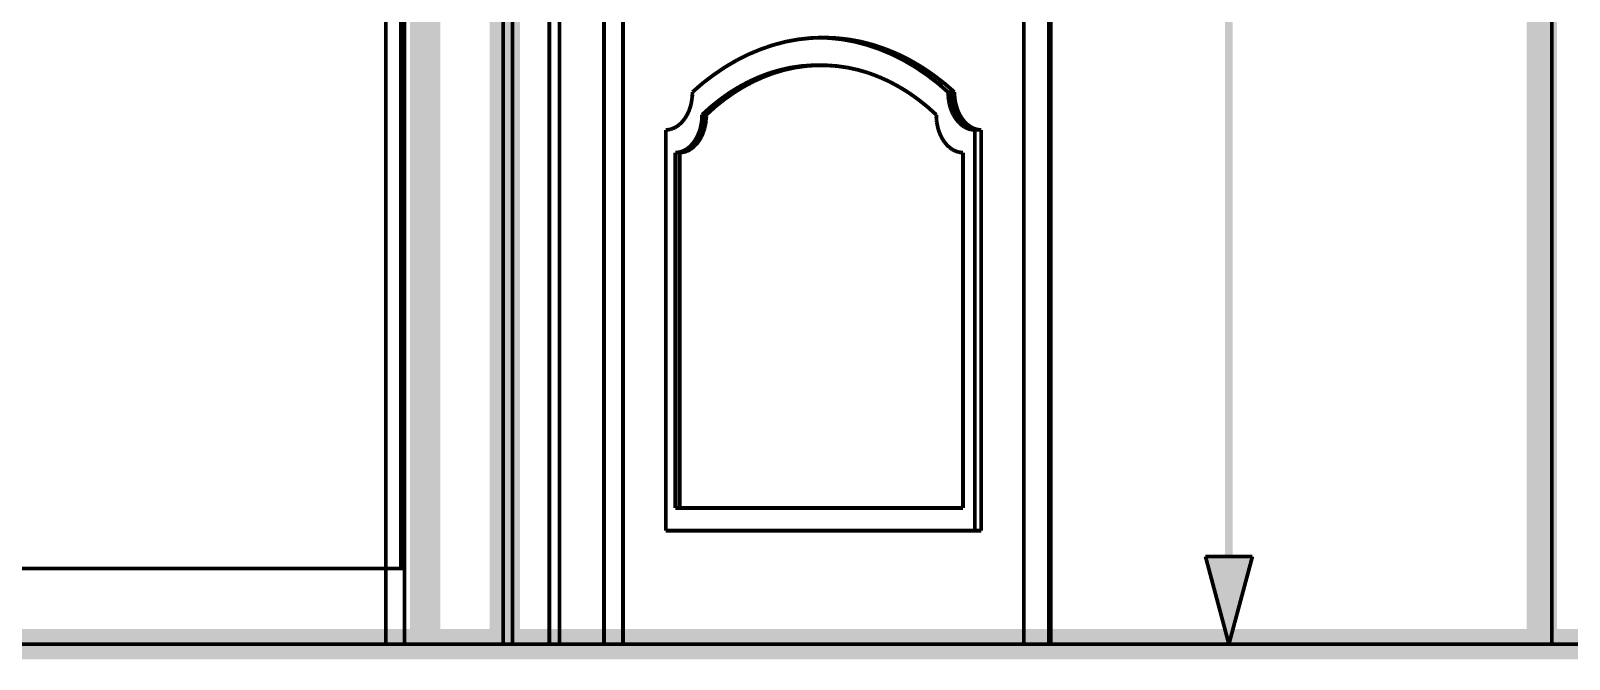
# Model space of a CAD drawing. Extents: x -27.1 to 14.4, y -13.6 to 27.5.
# Drawn here: x -17.638 to -15.603, y 20.487 to 21.318 of the extents above; entities that cross this region are included whole.
import ezdxf

# ---------------------------------------------------------------- set-up
doc = ezdxf.new("R2010")
doc.units = 0
doc.header["$MEASUREMENT"] = 0
for name, color, linetype, lineweight, plot in [('CLOSET', 7, 'Continuous', 0, False), ('COTAS', 7, 'Continuous', 0, False), ('MOBILIARIO', 7, 'Continuous', 0, False), ('MUROS_EXTERIORES', 7, 'Continuous', 0, False)]:
    doc.layers.add(name, color=color, linetype=linetype, lineweight=lineweight, plot=plot)

# ---------------------------------------------------------------- blocks, each defined once
blk = doc.blocks.new('DIM_18', base_point=(-16.0535, 22.9071))
at = {"color": 251, "linetype": 'Continuous', "const_width": 0.01}
for points in [[(-16.0535, 20.623), (-16.0535, 21.3664)], [(-15.941, 20.5071), (-16.166, 20.5071)]]:
    blk.add_lwpolyline(points, dxfattribs=at)
at = {"color": 7, "linetype": 'Continuous', "const_width": 0.005}
for points in [[(-16.0535, 20.5071), (-16.0845, 20.623)], [(-16.0845, 20.623), (-16.0224, 20.623)], [(-16.0535, 20.5071), (-16.0224, 20.623)]]:
    blk.add_lwpolyline(points, dxfattribs=at)
at = {"color": 7}
blk.add_solid([(-16.0535, 20.5071), (-16.0845, 20.623), (-16.0224, 20.623)], dxfattribs=at)

msp = doc.modelspace()

# ---------------------------------------------------------------- linework, layer by layer
at = {"layer": 'CLOSET', "color": 5, "linetype": 'Continuous', "const_width": 0.04}
msp.add_lwpolyline([(-12.706, 20.5071), (-20.3308, 20.5071)], dxfattribs=at)
at = {"layer": 'MOBILIARIO', "color": 7, "linetype": 'Continuous', "const_width": 0.005}
for points in [[(-17.1684, 20.6071), (-17.1684, 22.0071)], [(-17.1684, 20.6071), (-17.1684, 22.0071)], [(-17.1487, 20.6071), (-17.1487, 21.3771)], [(-17.1437, 20.6271), (-17.1437, 21.3571)], [(-17.1437, 20.6271), (-17.1437, 21.3571)], [(-17.1437, 20.6071), (-17.1437, 20.6271)], [(-17.1437, 20.6071), (-17.1437, 20.6271)], [(-17.6884, 20.6071), (-17.1684, 20.6071)], [(-17.1684, 20.5071), (-17.1684, 20.6071)], [(-17.1684, 20.5071), (-17.1684, 20.6071)], [(-17.1684, 20.6071), (-17.1487, 20.6071)], [(-17.1487, 20.6071), (-17.1437, 20.6071)], [(-17.1437, 20.5071), (-17.1437, 20.6071)], [(-17.1437, 20.5071), (-17.1437, 20.6071)], [(-17.6884, 20.5071), (-17.1684, 20.5071)], [(-17.1684, 20.5071), (-17.1437, 20.5071)]]:
    msp.add_lwpolyline(points, dxfattribs=at)
at = {"layer": 'MUROS_EXTERIORES', "color": 7, "linetype": 'Continuous', "const_width": 0.005}
for points in [[(-17.0134, 20.5071), (-17.0134, 26.0467)], [(-15.6265, 25.8816), (-15.6265, 20.5071)], [(-15.6265, 25.8816), (-15.6265, 20.5071)], [(-17.001, 20.5071), (-17.001, 22.9071)], [(-16.2892, 22.9071), (-16.2892, 20.5071)], [(-16.9522, 22.6897), (-16.9522, 20.5071)], [(-16.9387, 22.6897), (-16.9387, 20.5071)], [(-16.2916, 20.5071), (-16.2916, 22.6897)], [(-16.8803, 20.5071), (-16.8803, 22.6071)], [(-16.8797, 20.5071), (-16.8797, 22.6071)], [(-16.8549, 20.5071), (-16.8549, 22.6071)], [(-16.3246, 22.6071), (-16.3246, 20.5071)], [(-16.6395, 21.3038), (-16.6558, 21.2995)], [(-16.623, 21.3068), (-16.6395, 21.3038)], [(-16.6064, 21.3086), (-16.623, 21.3068)], [(-16.5897, 21.3093), (-16.6064, 21.3086)], [(-16.594, 21.3091), (-16.5816, 21.3086)], [(-16.5731, 21.3086), (-16.5897, 21.3093)], [(-16.5816, 21.3086), (-16.5731, 21.3086)], [(-16.5816, 21.3086), (-16.565, 21.3068)], [(-16.5565, 21.3068), (-16.5731, 21.3086)], [(-16.565, 21.3068), (-16.5565, 21.3068)], [(-16.565, 21.3068), (-16.5485, 21.3038)], [(-16.54, 21.3038), (-16.5565, 21.3068)], [(-16.5485, 21.3038), (-16.54, 21.3038)], [(-16.5485, 21.3038), (-16.5321, 21.2995)], [(-16.5236, 21.2995), (-16.54, 21.3038)], [(-16.688, 21.2874), (-16.7037, 21.2796)], [(-16.672, 21.294), (-16.688, 21.2874)], [(-16.6558, 21.2995), (-16.672, 21.294)], [(-16.5321, 21.2995), (-16.5236, 21.2995)], [(-16.5321, 21.2995), (-16.5159, 21.294)], [(-16.5075, 21.294), (-16.5236, 21.2995)], [(-16.5159, 21.294), (-16.5075, 21.294)], [(-16.5159, 21.294), (-16.5, 21.2874)], [(-16.4915, 21.2874), (-16.5075, 21.294)], [(-16.5, 21.2874), (-16.4915, 21.2874)], [(-16.5, 21.2874), (-16.4843, 21.2796)], [(-16.4758, 21.2796), (-16.4915, 21.2874)], [(-16.7341, 21.2605), (-16.7488, 21.2494)], [(-16.7191, 21.2706), (-16.7341, 21.2605)], [(-16.7037, 21.2796), (-16.7191, 21.2706)], [(-16.6743, 21.2573), (-16.6608, 21.2624)], [(-16.6687, 21.2573), (-16.6551, 21.2624)], [(-16.6608, 21.2624), (-16.647, 21.2664)], [(-16.6608, 21.2624), (-16.6551, 21.2624)], [(-16.6551, 21.2624), (-16.6414, 21.2664)], [(-16.647, 21.2664), (-16.6332, 21.2695)], [(-16.647, 21.2664), (-16.6414, 21.2664)], [(-16.6414, 21.2664), (-16.6275, 21.2695)], [(-16.6332, 21.2695), (-16.6192, 21.2715)], [(-16.6332, 21.2695), (-16.6275, 21.2695)], [(-16.6275, 21.2695), (-16.6136, 21.2715)], [(-16.6192, 21.2715), (-16.6052, 21.2725)], [(-16.6192, 21.2715), (-16.6136, 21.2715)], [(-16.6136, 21.2715), (-16.5996, 21.2725)], [(-16.6052, 21.2725), (-16.5996, 21.2725)], [(-16.5996, 21.2725), (-16.5912, 21.2725)], [(-16.5912, 21.2725), (-16.5856, 21.2725)], [(-16.5856, 21.2725), (-16.5716, 21.2715)], [(-16.5716, 21.2715), (-16.5576, 21.2695)], [(-16.5576, 21.2695), (-16.5437, 21.2664)], [(-16.5437, 21.2664), (-16.53, 21.2624)], [(-16.53, 21.2624), (-16.5165, 21.2573)], [(-16.4843, 21.2796), (-16.4758, 21.2796)], [(-16.4843, 21.2796), (-16.4689, 21.2706)], [(-16.4604, 21.2706), (-16.4758, 21.2796)], [(-16.4689, 21.2706), (-16.4604, 21.2706)], [(-16.4689, 21.2706), (-16.4538, 21.2605)], [(-16.4454, 21.2605), (-16.4604, 21.2706)], [(-16.4538, 21.2605), (-16.4454, 21.2605)], [(-16.4538, 21.2605), (-16.4392, 21.2494)], [(-16.4307, 21.2494), (-16.4454, 21.2605)], [(-16.7488, 21.2494), (-16.763, 21.2371)], [(-16.7137, 21.2364), (-16.7008, 21.2443)], [(-16.708, 21.2364), (-16.6952, 21.2443)], [(-16.7008, 21.2443), (-16.6877, 21.2513)], [(-16.7008, 21.2443), (-16.6952, 21.2443)], [(-16.6952, 21.2443), (-16.682, 21.2513)], [(-16.6877, 21.2513), (-16.6743, 21.2573)], [(-16.6877, 21.2513), (-16.682, 21.2513)], [(-16.682, 21.2513), (-16.6687, 21.2573)], [(-16.6743, 21.2573), (-16.6687, 21.2573)], [(-16.5165, 21.2573), (-16.5031, 21.2513)], [(-16.5031, 21.2513), (-16.49, 21.2443)], [(-16.49, 21.2443), (-16.4771, 21.2364)], [(-16.4392, 21.2494), (-16.4307, 21.2494)], [(-16.4392, 21.2494), (-16.425, 21.2371)], [(-16.4165, 21.2371), (-16.4307, 21.2494)], [(-16.7653, 21.2192), (-16.766, 21.2168)], [(-16.7647, 21.2217), (-16.7653, 21.2192)], [(-16.7642, 21.2242), (-16.7647, 21.2217)], [(-16.7638, 21.2267), (-16.7642, 21.2242)], [(-16.7634, 21.2293), (-16.7638, 21.2267)], [(-16.7632, 21.2319), (-16.7634, 21.2293)], [(-16.763, 21.2345), (-16.7632, 21.2319)], [(-16.763, 21.2371), (-16.763, 21.2345)], [(-16.7384, 21.2178), (-16.7262, 21.2275)], [(-16.7328, 21.2178), (-16.7206, 21.2275)], [(-16.7262, 21.2275), (-16.7137, 21.2364)], [(-16.7262, 21.2275), (-16.7206, 21.2275)], [(-16.7206, 21.2275), (-16.708, 21.2364)], [(-16.7137, 21.2364), (-16.708, 21.2364)], [(-16.4771, 21.2364), (-16.4646, 21.2275)], [(-16.4646, 21.2275), (-16.4524, 21.2178)], [(-16.425, 21.2371), (-16.4165, 21.2371)], [(-16.425, 21.2371), (-16.4249, 21.2345)], [(-16.4249, 21.2345), (-16.4164, 21.2345)], [(-16.4249, 21.2345), (-16.4248, 21.2319)], [(-16.4248, 21.2319), (-16.4163, 21.2319)], [(-16.4248, 21.2319), (-16.4245, 21.2293)], [(-16.4245, 21.2293), (-16.4161, 21.2293)], [(-16.4245, 21.2293), (-16.4242, 21.2267)], [(-16.4242, 21.2267), (-16.4157, 21.2267)], [(-16.4242, 21.2267), (-16.4238, 21.2242)], [(-16.4238, 21.2242), (-16.4153, 21.2242)], [(-16.4238, 21.2242), (-16.4233, 21.2217)], [(-16.4233, 21.2217), (-16.4148, 21.2217)], [(-16.4233, 21.2217), (-16.4226, 21.2192)], [(-16.4226, 21.2192), (-16.4141, 21.2192)], [(-16.4226, 21.2192), (-16.4219, 21.2168)], [(-16.4164, 21.2345), (-16.4165, 21.2371)], [(-16.4163, 21.2319), (-16.4164, 21.2345)], [(-16.4161, 21.2293), (-16.4163, 21.2319)], [(-16.4157, 21.2267), (-16.4161, 21.2293)], [(-16.4153, 21.2242), (-16.4157, 21.2267)], [(-16.4148, 21.2217), (-16.4153, 21.2242)], [(-16.4141, 21.2192), (-16.4148, 21.2217)], [(-16.4134, 21.2168), (-16.4141, 21.2192)], [(-16.7761, 21.1983), (-16.7776, 21.1967)], [(-16.7747, 21.2), (-16.7761, 21.1983)], [(-16.7733, 21.2018), (-16.7747, 21.2)], [(-16.7721, 21.2037), (-16.7733, 21.2018)], [(-16.7709, 21.2057), (-16.7721, 21.2037)], [(-16.7697, 21.2077), (-16.7709, 21.2057)], [(-16.7687, 21.2099), (-16.7697, 21.2077)], [(-16.7677, 21.2121), (-16.7687, 21.2099)], [(-16.7668, 21.2144), (-16.7677, 21.2121)], [(-16.766, 21.2168), (-16.7668, 21.2144)], [(-16.751, 21.1967), (-16.7507, 21.1993)], [(-16.7507, 21.1993), (-16.7504, 21.2019)], [(-16.7507, 21.1993), (-16.745, 21.1993)], [(-16.7504, 21.2019), (-16.7503, 21.2045)], [(-16.7504, 21.2019), (-16.7448, 21.2019)], [(-16.7503, 21.2071), (-16.7384, 21.2178)], [(-16.7503, 21.2045), (-16.7503, 21.2071)], [(-16.7503, 21.2071), (-16.7446, 21.2071)], [(-16.7503, 21.2045), (-16.7446, 21.2045)], [(-16.7454, 21.1967), (-16.745, 21.1993)], [(-16.745, 21.1993), (-16.7448, 21.2019)], [(-16.7448, 21.2019), (-16.7446, 21.2045)], [(-16.7446, 21.2071), (-16.7328, 21.2178)], [(-16.7446, 21.2045), (-16.7446, 21.2071)], [(-16.7384, 21.2178), (-16.7328, 21.2178)], [(-16.4524, 21.2178), (-16.4405, 21.2071)], [(-16.4405, 21.2071), (-16.4405, 21.2045)], [(-16.4405, 21.2045), (-16.4403, 21.2019)], [(-16.4403, 21.2019), (-16.4401, 21.1993)], [(-16.4401, 21.1993), (-16.4398, 21.1967)], [(-16.4219, 21.2168), (-16.4134, 21.2168)], [(-16.4219, 21.2168), (-16.4211, 21.2144)], [(-16.4211, 21.2144), (-16.4126, 21.2144)], [(-16.4211, 21.2144), (-16.4202, 21.2121)], [(-16.4203, 21.2121), (-16.4118, 21.2121)], [(-16.4202, 21.2121), (-16.4193, 21.2099)], [(-16.4193, 21.2099), (-16.4108, 21.2099)], [(-16.4193, 21.2099), (-16.4182, 21.2077)], [(-16.4182, 21.2077), (-16.4097, 21.2077)], [(-16.4182, 21.2077), (-16.4171, 21.2057)], [(-16.4171, 21.2057), (-16.4086, 21.2057)], [(-16.4171, 21.2057), (-16.4159, 21.2037)], [(-16.4159, 21.2037), (-16.4074, 21.2037)], [(-16.4159, 21.2037), (-16.4146, 21.2018)], [(-16.4146, 21.2018), (-16.4061, 21.2018)], [(-16.4146, 21.2018), (-16.4133, 21.2)], [(-16.4126, 21.2144), (-16.4134, 21.2168)], [(-16.4133, 21.2), (-16.4048, 21.2)], [(-16.4133, 21.2), (-16.4119, 21.1983)], [(-16.4118, 21.2121), (-16.4126, 21.2144)], [(-16.4119, 21.1983), (-16.4034, 21.1983)], [(-16.4119, 21.1983), (-16.4104, 21.1967)], [(-16.4108, 21.2099), (-16.4118, 21.2121)], [(-16.4097, 21.2077), (-16.4108, 21.2099)], [(-16.4086, 21.2057), (-16.4097, 21.2077)], [(-16.4074, 21.2037), (-16.4086, 21.2057)], [(-16.4061, 21.2018), (-16.4074, 21.2037)], [(-16.4048, 21.2), (-16.4061, 21.2018)], [(-16.4034, 21.1983), (-16.4048, 21.2)], [(-16.4019, 21.1967), (-16.4034, 21.1983)], [(-16.7965, 21.1872), (-16.7983, 21.1871)], [(-16.7983, 21.1871), (-16.7983, 20.6571)], [(-16.7946, 21.1874), (-16.7965, 21.1872)], [(-16.7928, 21.1877), (-16.7946, 21.1874)], [(-16.791, 21.1882), (-16.7928, 21.1877)], [(-16.7892, 21.1888), (-16.791, 21.1882)], [(-16.7874, 21.1896), (-16.7892, 21.1888)], [(-16.7857, 21.1904), (-16.7874, 21.1896)], [(-16.784, 21.1914), (-16.7857, 21.1904)], [(-16.7823, 21.1926), (-16.784, 21.1914)], [(-16.7807, 21.1938), (-16.7823, 21.1926)], [(-16.7791, 21.1952), (-16.7807, 21.1938)], [(-16.7776, 21.1967), (-16.7791, 21.1952)], [(-16.757, 21.1777), (-16.756, 21.1799)], [(-16.756, 21.1799), (-16.755, 21.1821)], [(-16.756, 21.1799), (-16.7503, 21.1799)], [(-16.755, 21.1821), (-16.7541, 21.1844)], [(-16.755, 21.1821), (-16.7493, 21.1821)], [(-16.7541, 21.1844), (-16.7533, 21.1868)], [(-16.7541, 21.1844), (-16.7484, 21.1844)], [(-16.7533, 21.1868), (-16.7526, 21.1892)], [(-16.7533, 21.1868), (-16.7477, 21.1868)], [(-16.7526, 21.1892), (-16.752, 21.1917)], [(-16.7526, 21.1892), (-16.7469, 21.1892)], [(-16.752, 21.1917), (-16.7515, 21.1942)], [(-16.752, 21.1917), (-16.7463, 21.1917)], [(-16.7515, 21.1942), (-16.751, 21.1967)], [(-16.7515, 21.1942), (-16.7458, 21.1942)], [(-16.7513, 21.1777), (-16.7503, 21.1799)], [(-16.751, 21.1967), (-16.7454, 21.1967)], [(-16.7503, 21.1799), (-16.7493, 21.1821)], [(-16.7493, 21.1821), (-16.7484, 21.1844)], [(-16.7484, 21.1844), (-16.7477, 21.1868)], [(-16.7477, 21.1868), (-16.7469, 21.1892)], [(-16.7469, 21.1892), (-16.7463, 21.1917)], [(-16.7463, 21.1917), (-16.7458, 21.1942)], [(-16.7458, 21.1942), (-16.7454, 21.1967)], [(-16.4398, 21.1967), (-16.4393, 21.1942)], [(-16.4393, 21.1942), (-16.4388, 21.1917)], [(-16.4388, 21.1917), (-16.4382, 21.1892)], [(-16.4382, 21.1892), (-16.4375, 21.1868)], [(-16.4375, 21.1868), (-16.4367, 21.1844)], [(-16.4367, 21.1844), (-16.4358, 21.1821)], [(-16.4358, 21.1821), (-16.4348, 21.1799)], [(-16.4348, 21.1799), (-16.4338, 21.1777)], [(-16.4104, 21.1967), (-16.4019, 21.1967)], [(-16.4104, 21.1967), (-16.4089, 21.1952)], [(-16.4089, 21.1952), (-16.4004, 21.1952)], [(-16.4089, 21.1952), (-16.4073, 21.1938)], [(-16.4073, 21.1938), (-16.3988, 21.1938)], [(-16.4073, 21.1938), (-16.4057, 21.1926)], [(-16.4057, 21.1926), (-16.3972, 21.1926)], [(-16.4057, 21.1926), (-16.404, 21.1914)], [(-16.404, 21.1914), (-16.3955, 21.1914)], [(-16.404, 21.1914), (-16.4023, 21.1904)], [(-16.4023, 21.1904), (-16.3938, 21.1904)], [(-16.4023, 21.1904), (-16.4006, 21.1896)], [(-16.4004, 21.1952), (-16.4019, 21.1967)], [(-16.4006, 21.1896), (-16.3921, 21.1896)], [(-16.4006, 21.1896), (-16.3988, 21.1888)], [(-16.3988, 21.1938), (-16.4004, 21.1952)], [(-16.3972, 21.1926), (-16.3988, 21.1938)], [(-16.3988, 21.1888), (-16.3903, 21.1888)], [(-16.3988, 21.1888), (-16.397, 21.1882)], [(-16.3955, 21.1914), (-16.3972, 21.1926)], [(-16.397, 21.1882), (-16.3885, 21.1882)], [(-16.397, 21.1882), (-16.3952, 21.1877)], [(-16.3938, 21.1904), (-16.3955, 21.1914)], [(-16.3952, 21.1877), (-16.3867, 21.1877)], [(-16.3952, 21.1877), (-16.3933, 21.1874)], [(-16.3921, 21.1896), (-16.3938, 21.1904)], [(-16.3933, 21.1874), (-16.3848, 21.1874)], [(-16.3933, 21.1874), (-16.3915, 21.1872)], [(-16.3903, 21.1888), (-16.3921, 21.1896)], [(-16.3915, 21.1872), (-16.383, 21.1872)], [(-16.3915, 21.1872), (-16.3896, 21.1871)], [(-16.3885, 21.1882), (-16.3903, 21.1888)], [(-16.3896, 21.1871), (-16.3811, 21.1871)], [(-16.3896, 21.1871), (-16.3896, 20.6571)], [(-16.3867, 21.1877), (-16.3885, 21.1882)], [(-16.3848, 21.1874), (-16.3867, 21.1877)], [(-16.383, 21.1872), (-16.3848, 21.1874)], [(-16.3811, 21.1871), (-16.383, 21.1872)], [(-16.3811, 20.6571), (-16.3811, 21.1871)], [(-16.7819, 21.1574), (-16.7801, 21.1577)], [(-16.7801, 21.1577), (-16.7783, 21.1582)], [(-16.7801, 21.1577), (-16.7744, 21.1577)], [(-16.7783, 21.1582), (-16.7765, 21.1588)], [(-16.7783, 21.1582), (-16.7726, 21.1582)], [(-16.7765, 21.1588), (-16.7747, 21.1596)], [(-16.7765, 21.1588), (-16.7708, 21.1588)], [(-16.7763, 21.1574), (-16.7744, 21.1577)], [(-16.7747, 21.1596), (-16.7729, 21.1604)], [(-16.7747, 21.1596), (-16.769, 21.1596)], [(-16.7744, 21.1577), (-16.7726, 21.1582)], [(-16.7729, 21.1604), (-16.7712, 21.1614)], [(-16.7729, 21.1604), (-16.7673, 21.1604)], [(-16.7726, 21.1582), (-16.7708, 21.1588)], [(-16.7712, 21.1614), (-16.7696, 21.1626)], [(-16.7712, 21.1614), (-16.7656, 21.1614)], [(-16.7708, 21.1588), (-16.769, 21.1596)], [(-16.7696, 21.1626), (-16.7679, 21.1638)], [(-16.7696, 21.1626), (-16.7639, 21.1626)], [(-16.769, 21.1596), (-16.7673, 21.1604)], [(-16.7679, 21.1638), (-16.7663, 21.1652)], [(-16.7679, 21.1638), (-16.7623, 21.1638)], [(-16.7673, 21.1604), (-16.7656, 21.1614)], [(-16.7663, 21.1652), (-16.7648, 21.1667)], [(-16.7663, 21.1652), (-16.7607, 21.1652)], [(-16.7656, 21.1614), (-16.7639, 21.1626)], [(-16.7648, 21.1667), (-16.7634, 21.1683)], [(-16.7648, 21.1667), (-16.7592, 21.1667)], [(-16.7639, 21.1626), (-16.7623, 21.1638)], [(-16.7634, 21.1683), (-16.7619, 21.17)], [(-16.7634, 21.1683), (-16.7577, 21.1683)], [(-16.7623, 21.1638), (-16.7607, 21.1652)], [(-16.7619, 21.17), (-16.7606, 21.1718)], [(-16.7619, 21.17), (-16.7563, 21.17)], [(-16.7607, 21.1652), (-16.7592, 21.1667)], [(-16.7606, 21.1718), (-16.7593, 21.1737)], [(-16.7606, 21.1718), (-16.7549, 21.1718)], [(-16.7593, 21.1737), (-16.7581, 21.1757)], [(-16.7593, 21.1737), (-16.7537, 21.1737)], [(-16.7592, 21.1667), (-16.7577, 21.1683)], [(-16.7581, 21.1757), (-16.757, 21.1777)], [(-16.7581, 21.1757), (-16.7525, 21.1757)], [(-16.7577, 21.1683), (-16.7563, 21.17)], [(-16.757, 21.1777), (-16.7513, 21.1777)], [(-16.7563, 21.17), (-16.7549, 21.1718)], [(-16.7549, 21.1718), (-16.7537, 21.1737)], [(-16.7537, 21.1737), (-16.7525, 21.1757)], [(-16.7525, 21.1757), (-16.7513, 21.1777)], [(-16.4338, 21.1777), (-16.4327, 21.1757)], [(-16.4327, 21.1757), (-16.4315, 21.1737)], [(-16.4315, 21.1737), (-16.4302, 21.1718)], [(-16.4302, 21.1718), (-16.4288, 21.17)], [(-16.4288, 21.17), (-16.4274, 21.1683)], [(-16.4274, 21.1683), (-16.426, 21.1667)], [(-16.426, 21.1667), (-16.4244, 21.1652)], [(-16.4244, 21.1652), (-16.4229, 21.1638)], [(-16.4229, 21.1638), (-16.4212, 21.1626)], [(-16.4212, 21.1626), (-16.4196, 21.1614)], [(-16.4196, 21.1614), (-16.4179, 21.1604)], [(-16.4179, 21.1604), (-16.4161, 21.1596)], [(-16.4161, 21.1596), (-16.4143, 21.1588)], [(-16.4143, 21.1588), (-16.4125, 21.1582)], [(-16.4125, 21.1582), (-16.4107, 21.1577)], [(-16.4107, 21.1577), (-16.4089, 21.1574)], [(-16.7856, 21.1571), (-16.7838, 21.1572)], [(-16.7856, 20.6871), (-16.7856, 21.1571)], [(-16.7856, 21.1571), (-16.7799, 21.1571)], [(-16.7838, 21.1572), (-16.7819, 21.1574)], [(-16.7838, 21.1572), (-16.7781, 21.1572)], [(-16.7819, 21.1574), (-16.7763, 21.1574)], [(-16.7799, 21.1571), (-16.7781, 21.1572)], [(-16.7799, 20.6871), (-16.7799, 21.1571)], [(-16.7781, 21.1572), (-16.7763, 21.1574)], [(-16.4089, 21.1574), (-16.407, 21.1572)], [(-16.407, 21.1572), (-16.4052, 21.1571)], [(-16.4052, 21.1571), (-16.4052, 20.6871)], [(-16.8803, 20.7771), (-16.8797, 20.7771)], [(-16.8797, 20.7371), (-16.8803, 20.7371)], [(-16.8803, 20.7071), (-16.8797, 20.7071)], [(-16.7856, 20.6871), (-16.7799, 20.6871)], [(-16.4052, 20.6871), (-16.7799, 20.6871)], [(-16.7983, 20.6571), (-16.3811, 20.6571)], [(-17.1437, 20.5071), (-17.0134, 20.5071)], [(-17.0134, 20.5071), (-17.001, 20.5071)], [(-17.001, 20.5071), (-16.9522, 20.5071)], [(-16.9522, 20.5071), (-16.9387, 20.5071)], [(-16.9387, 20.5071), (-16.8803, 20.5071)], [(-16.8797, 20.5071), (-16.8803, 20.5071)], [(-16.8797, 20.5071), (-16.8549, 20.5071)], [(-16.3246, 20.5071), (-16.8549, 20.5071)], [(-16.3246, 20.5071), (-16.2916, 20.5071)], [(-16.2892, 20.5071), (-16.2916, 20.5071)], [(-16.2892, 20.5071), (-15.6265, 20.5071)], [(-15.6265, 20.5071), (-15.3527, 20.5071)]]:
    msp.add_lwpolyline(points, dxfattribs=at)
at = {"layer": 'MUROS_EXTERIORES', "color": 5, "linetype": 'Continuous', "const_width": 0.04}
for points in [[(-17.1165, 20.5071), (-17.1165, 22.9071)], [(-17.0111, 20.5071), (-17.0111, 22.9071)], [(-15.6397, 20.5071), (-15.6397, 22.9071)]]:
    msp.add_lwpolyline(points, dxfattribs=at)

# ---------------------------------------------------------------- block references
at = {"layer": 'COTAS'}
msp.add_blockref('DIM_18', (-16.0535, 22.9071), dxfattribs=at)

doc.saveas('drawing.dxf')
